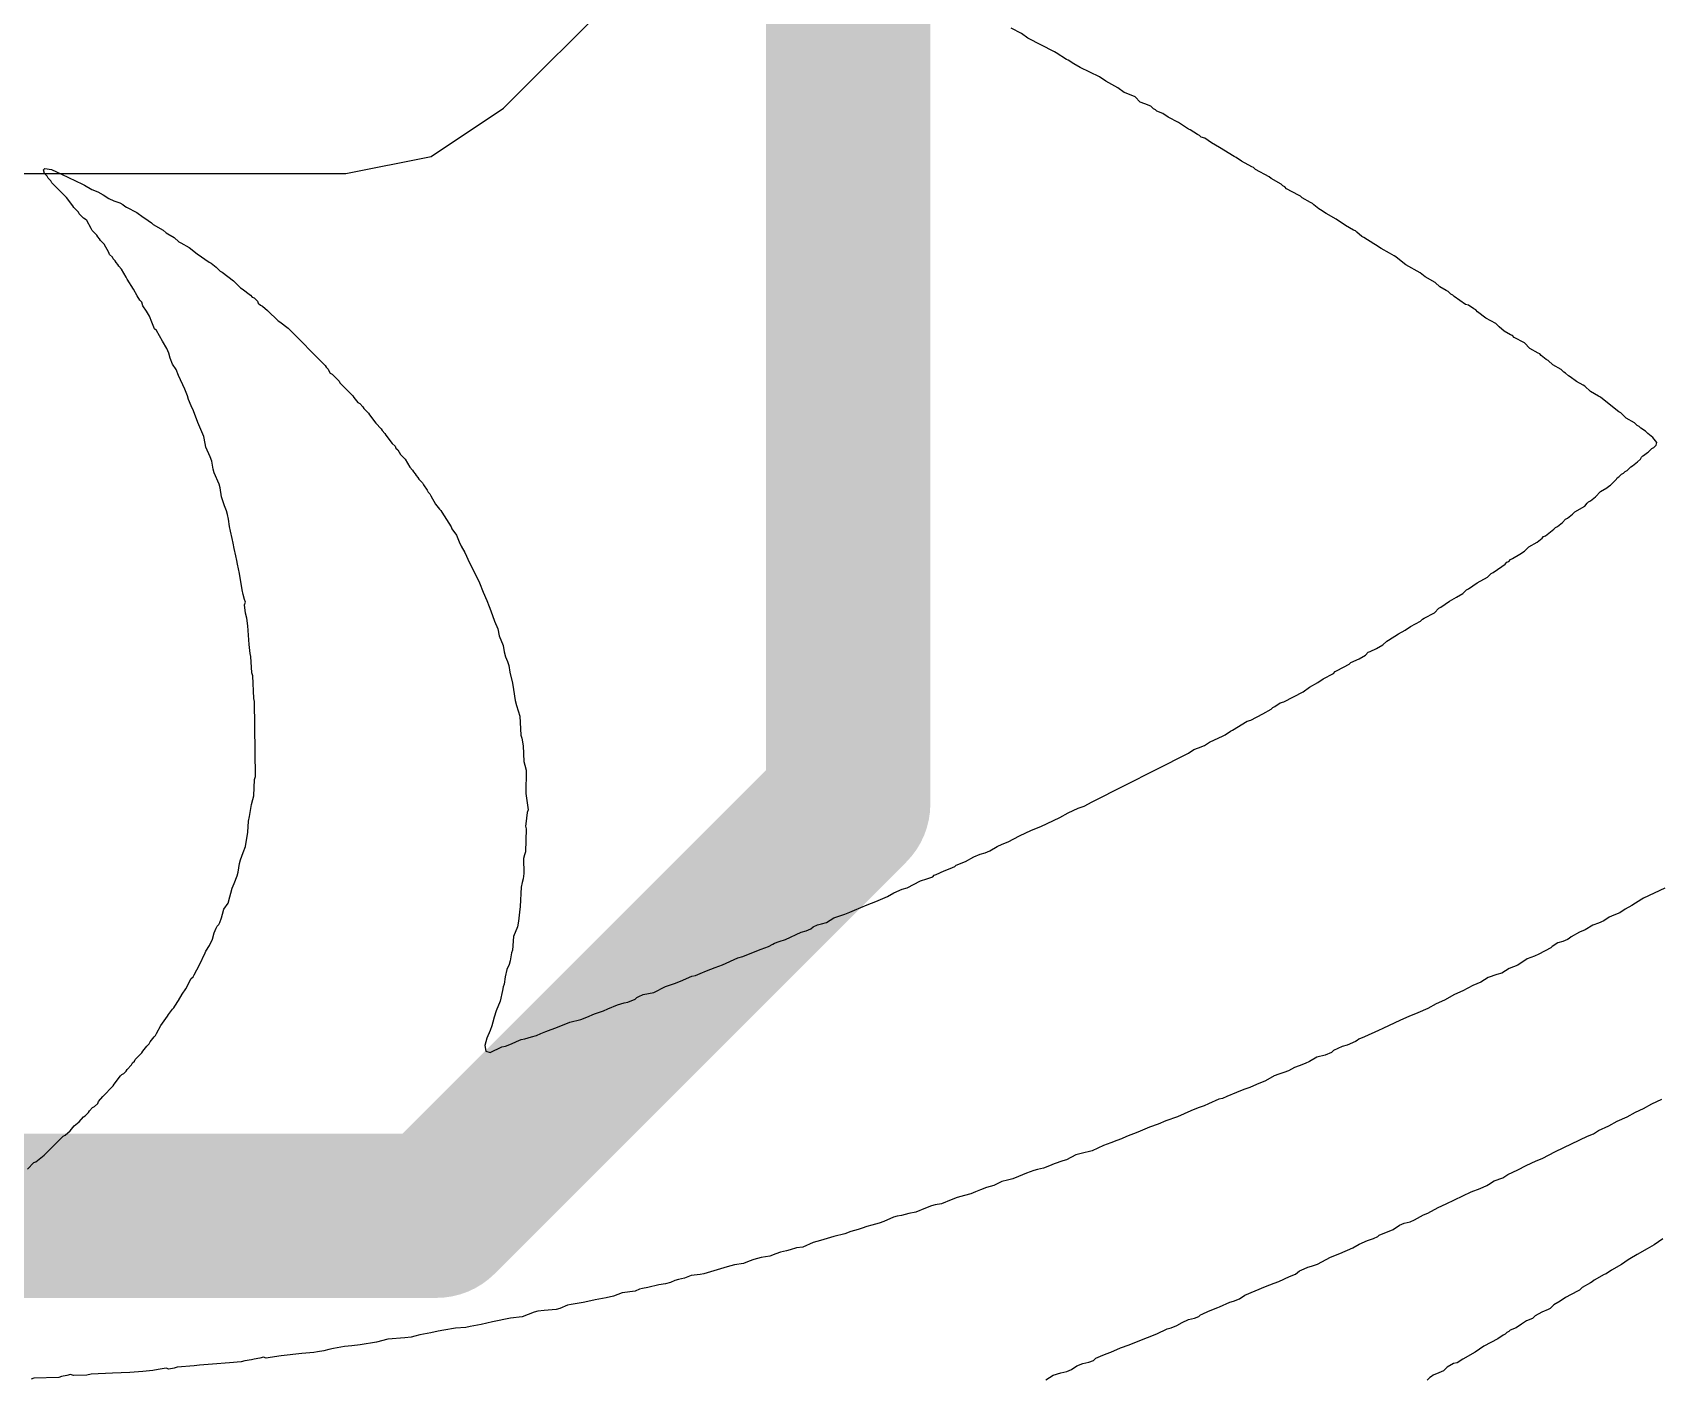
# Model space of a CAD drawing. Header units: inches. Extents: x 29 to 267, y 155 to 337.
# Drawn here: x 92.466 to 95.486, y 260.072 to 262.571 of the extents above; entities that cross this region are included whole.
import ezdxf

# ---------------------------------------------------------------- set-up
doc = ezdxf.new("R2010")
doc.units = ezdxf.units.IN
for name, color, linetype in [('Board Outline', 216, 'Continuous'), ('Bottom Layer', 5, 'Continuous'), ('Top Layer', 1, 'Continuous'), ('Top Overlay', 2, 'Continuous')]:
    doc.layers.add(name, color=color, linetype=linetype)

msp = doc.modelspace()

# ---------------------------------------------------------------- linework, layer by layer
at = {"layer": 'Board Outline'}
msp.add_lwpolyline([(55.1445, 191.4906, 0.254, 0.254, -2.452185), (125.1447, 191.4906, 0.254, 0.254, 0)], format="xyseb", dxfattribs=at)
at = {"layer": 'Bottom Layer'}
for p, q in [((93.3402, 262.4309), (98.5942, 267.6849)), ((93.2058, 262.3411), (93.3402, 262.4309)), ((93.0472, 262.3096), (93.2058, 262.3411)), ((76.1257, 262.3096), (93.0472, 262.3096))]:
    msp.add_line(p, q, dxfattribs=at)
at = {"layer": 'Top Layer'}
for points in [[(93.98, 261.1396, 0.3048, 0.3048, 0), (93.98, 266.5613, 0.3048, 0.3048, 0)], [(93.2158, 260.3754, 0.3048, 0.3048, 0), (93.98, 261.1396, 0.3048, 0.3048, 0)], [(70.2945, 260.3754, 0.3048, 0.3048, 0), (93.2158, 260.3754, 0.3048, 0.3048, 0)]]:
    msp.add_lwpolyline(points, format="xyseb", dxfattribs=at)
for points in [[(93.9038, 261.1396, 0.1524, 0.1524, 1), (94.0562, 261.1396, 0.1524, 0.1524, 1)], [(93.9038, 261.1396, 0.1524, 0.1524, 1), (94.0562, 261.1396, 0.1524, 0.1524, 1)], [(93.1396, 260.3754, 0.1524, 0.1524, 1), (93.292, 260.3754, 0.1524, 0.1524, 1)], [(93.1396, 260.3754, 0.1524, 0.1524, 1), (93.292, 260.3754, 0.1524, 0.1524, 1)]]:
    msp.add_lwpolyline(points, format="xyseb", close=True, dxfattribs=at)
at = {"layer": 'Top Overlay'}
for p, q in [((94.3014, 262.5692), (94.2827, 262.5795)), ((94.3133, 262.5607), (94.3014, 262.5692)), ((94.3627, 262.5352), (94.3133, 262.5607)), ((94.3661, 262.5335), (94.3627, 262.5352)), ((94.3849, 262.5215), (94.3661, 262.5335)), ((94.3883, 262.5198), (94.3849, 262.5215)), ((94.3985, 262.513), (94.3883, 262.5198)), ((94.4104, 262.5062), (94.3985, 262.513)), ((94.4462, 262.4892), (94.4104, 262.5062)), ((94.4581, 262.4807), (94.4462, 262.4892)), ((94.4803, 262.4687), (94.4581, 262.4807)), ((94.4922, 262.4602), (94.4803, 262.4687)), ((94.4956, 262.4585), (94.4922, 262.4602)), ((94.5126, 262.4517), (94.4956, 262.4585)), ((94.522, 262.4423), (94.5126, 262.4517)), ((94.5305, 262.4389), (94.522, 262.4423)), ((94.5416, 262.4347), (94.5305, 262.4389)), ((94.5467, 262.4296), (94.5416, 262.4347)), ((94.5501, 262.4279), (94.5467, 262.4296)), ((94.5526, 262.4253), (94.5501, 262.4279)), ((94.5637, 262.421), (94.5526, 262.4253)), ((94.5739, 262.4142), (94.5637, 262.421)), ((94.5927, 262.404), (94.5739, 262.4142)), ((94.6114, 262.3921), (94.5927, 262.404)), ((94.6148, 262.3904), (94.6114, 262.3921)), ((94.6285, 262.3819), (94.6148, 262.3904)), ((94.6319, 262.3802), (94.6285, 262.3819)), ((94.6353, 262.3768), (94.6319, 262.3802)), ((94.6421, 262.3751), (94.6353, 262.3768)), ((94.654, 262.3665), (94.6421, 262.3751)), ((94.6693, 262.358), (94.654, 262.3665)), ((94.6966, 262.341), (94.6693, 262.358)), ((94.7, 262.3393), (94.6966, 262.341)), ((94.7102, 262.3325), (94.7, 262.3393)), ((94.729, 262.3222), (94.7102, 262.3325)), ((92.4864, 262.3163), (92.489, 262.3188)), ((92.4881, 262.3095), (92.4864, 262.3163)), ((92.4932, 262.3044), (92.4881, 262.3095)), ((92.489, 262.3188), (92.5009, 262.3171)), ((92.4949, 262.301), (92.4932, 262.3044)), ((92.5, 262.2958), (92.4949, 262.301)), ((92.5017, 262.2924), (92.5, 262.2958)), ((92.5009, 262.3171), (92.5196, 262.3086)), ((92.5196, 262.3086), (92.5588, 262.2899)), ((94.7324, 262.3205), (94.729, 262.3222)), ((94.7358, 262.3171), (94.7324, 262.3205)), ((94.7613, 262.3035), (94.7358, 262.3171)), ((94.7647, 262.3001), (94.7613, 262.3035)), ((94.7835, 262.2899), (94.7647, 262.3001)), ((92.529, 262.2652), (92.5017, 262.2924)), ((92.5409, 262.2499), (92.529, 262.2652)), ((92.5588, 262.2899), (92.5622, 262.2882)), ((92.5622, 262.2882), (92.5758, 262.2797)), ((92.5758, 262.2797), (92.5869, 262.2754)), ((92.5869, 262.2754), (92.5971, 262.2703)), ((92.5971, 262.2703), (92.6073, 262.2635)), ((92.6073, 262.2635), (92.6167, 262.2592)), ((94.7869, 262.2865), (94.7835, 262.2899)), ((94.7903, 262.2848), (94.7869, 262.2865)), ((94.7937, 262.2814), (94.7903, 262.2848)), ((94.8158, 262.2694), (94.7937, 262.2814)), ((94.8192, 262.2677), (94.8158, 262.2694)), ((94.8226, 262.2643), (94.8192, 262.2677)), ((94.838, 262.2558), (94.8226, 262.2643)), ((92.5426, 262.2464), (92.5409, 262.2499)), ((92.5511, 262.2379), (92.5426, 262.2464)), ((92.5528, 262.2345), (92.5511, 262.2379)), ((92.5605, 262.2269), (92.5528, 262.2345)), ((92.6167, 262.2592), (92.6278, 262.255)), ((92.6278, 262.255), (92.6338, 262.2524)), ((92.6338, 262.2524), (92.6372, 262.249)), ((92.6372, 262.249), (92.6406, 262.2473)), ((92.6406, 262.2473), (92.6593, 262.2371)), ((92.6593, 262.2371), (92.6712, 262.2286)), ((94.8414, 262.2541), (94.838, 262.2558)), ((94.8439, 262.2516), (94.8414, 262.2541)), ((94.8533, 262.2439), (94.8439, 262.2516)), ((94.8567, 262.2422), (94.8533, 262.2439)), ((94.8669, 262.2354), (94.8567, 262.2422)), ((94.8857, 262.2252), (94.8669, 262.2354)), ((92.5639, 262.2252), (92.5605, 262.2269)), ((92.5665, 262.2226), (92.5639, 262.2252)), ((92.575, 262.2073), (92.5665, 262.2226)), ((92.5767, 262.2039), (92.575, 262.2073)), ((92.5852, 262.1953), (92.5767, 262.2039)), ((92.6712, 262.2286), (92.6746, 262.2269)), ((92.6746, 262.2269), (92.6866, 262.2183)), ((92.6866, 262.2183), (92.69, 262.2149)), ((92.69, 262.2149), (92.7087, 262.2047)), ((92.7087, 262.2047), (92.7138, 262.1996)), ((94.9027, 262.2132), (94.8857, 262.2252)), ((94.918, 262.2047), (94.9027, 262.2132)), ((94.9214, 262.203), (94.918, 262.2047)), ((94.924, 262.2005), (94.9214, 262.203)), ((92.5869, 262.1919), (92.5852, 262.1953)), ((92.5903, 262.1885), (92.5869, 262.1919)), ((92.592, 262.1851), (92.5903, 262.1885)), ((92.5988, 262.1783), (92.592, 262.1851)), ((92.6073, 262.163), (92.5988, 262.1783)), ((92.7138, 262.1996), (92.7172, 262.1979)), ((92.7172, 262.1979), (92.7291, 262.1911)), ((92.7291, 262.1911), (92.7377, 262.1826)), ((92.7377, 262.1826), (92.7411, 262.1809)), ((92.7411, 262.1809), (92.7564, 262.1723)), ((94.9334, 262.1928), (94.924, 262.2005)), ((94.9368, 262.1911), (94.9334, 262.1928)), ((94.9555, 262.1792), (94.9368, 262.1911)), ((94.9589, 262.1775), (94.9555, 262.1792)), ((94.9691, 262.1706), (94.9589, 262.1775)), ((92.6091, 262.1596), (92.6073, 262.163)), ((92.6142, 262.1545), (92.6091, 262.1596)), ((92.6159, 262.1511), (92.6142, 262.1545)), ((92.6193, 262.1476), (92.6159, 262.1511)), ((92.621, 262.1442), (92.6193, 262.1476)), ((92.6244, 262.1408), (92.621, 262.1442)), ((92.7564, 262.1723), (92.7717, 262.1604)), ((92.7717, 262.1604), (92.7939, 262.1451)), ((92.7939, 262.1451), (92.7973, 262.1434)), ((92.7973, 262.1434), (92.8066, 262.1357)), ((94.9845, 262.1621), (94.9691, 262.1706)), ((94.993, 262.157), (94.9845, 262.1621)), ((94.9964, 262.1553), (94.993, 262.157)), ((94.9998, 262.1519), (94.9964, 262.1553)), ((95.0151, 262.14), (94.9998, 262.1519)), ((92.6261, 262.1374), (92.6244, 262.1408)), ((92.6312, 262.1323), (92.6261, 262.1374)), ((92.6397, 262.117), (92.6312, 262.1323)), ((92.6414, 262.1136), (92.6397, 262.117)), ((92.6533, 262.0948), (92.6414, 262.1136)), ((92.8066, 262.1357), (92.8143, 262.1281)), ((92.8143, 262.1281), (92.8177, 262.1264)), ((92.8177, 262.1264), (92.839, 262.1102)), ((95.0415, 262.1255), (95.0151, 262.14)), ((95.0509, 262.1178), (95.0415, 262.1255)), ((95.0696, 262.1076), (95.0509, 262.1178)), ((92.6602, 262.0829), (92.6533, 262.0948)), ((92.6653, 262.0744), (92.6602, 262.0829)), ((92.839, 262.1102), (92.8518, 262.0974)), ((92.8518, 262.0974), (92.8552, 262.0957)), ((92.8552, 262.0957), (92.8705, 262.0838)), ((92.8705, 262.0838), (92.8739, 262.0804)), ((95.0782, 262.0991), (95.0696, 262.1076)), ((95.0901, 262.0923), (95.0782, 262.0991)), ((95.0935, 262.0906), (95.0901, 262.0923)), ((95.0986, 262.0855), (95.0935, 262.0906)), ((95.102, 262.0838), (95.0986, 262.0855)), ((95.1046, 262.0812), (95.102, 262.0838)), ((92.6687, 262.071), (92.6653, 262.0744)), ((92.6704, 262.0642), (92.6687, 262.071)), ((92.6772, 262.054), (92.6704, 262.0642)), ((92.6832, 262.0446), (92.6772, 262.054)), ((92.8739, 262.0804), (92.8773, 262.0787)), ((92.8773, 262.0787), (92.8833, 262.0727)), ((92.8833, 262.0727), (92.885, 262.0693)), ((92.885, 262.0693), (92.8893, 262.065)), ((92.8893, 262.065), (92.8927, 262.0633)), ((92.8927, 262.0633), (92.902, 262.0557)), ((92.902, 262.0557), (92.9216, 262.0361)), ((95.1258, 262.0667), (95.1046, 262.0812)), ((95.131, 262.065), (95.1258, 262.0667)), ((95.1412, 262.0582), (95.131, 262.065)), ((95.1446, 262.0565), (95.1412, 262.0582)), ((95.148, 262.0531), (95.1446, 262.0565)), ((95.1633, 262.0412), (95.148, 262.0531)), ((92.6874, 262.0335), (92.6832, 262.0446)), ((92.6925, 262.0216), (92.6874, 262.0335)), ((92.9216, 262.0361), (92.925, 262.0344)), ((92.925, 262.0344), (92.9404, 262.0224)), ((92.9404, 262.0224), (93.0094, 261.9535)), ((95.1821, 262.031), (95.1633, 262.0412)), ((95.188, 262.025), (95.1821, 262.031)), ((95.1974, 262.0173), (95.188, 262.025)), ((92.6959, 262.0182), (92.6925, 262.0216)), ((92.707, 261.9986), (92.6959, 262.0182)), ((92.7155, 261.985), (92.707, 261.9986)), ((95.2093, 262.0105), (95.1974, 262.0173)), ((95.2127, 262.0088), (95.2093, 262.0105)), ((95.2161, 262.0054), (95.2127, 262.0088)), ((95.2349, 261.9952), (95.2161, 262.0054)), ((95.2451, 261.985), (95.2349, 261.9952)), ((92.7189, 261.9765), (92.7155, 261.985)), ((92.7215, 261.9671), (92.7189, 261.9765)), ((92.7257, 261.956), (92.7215, 261.9671)), ((95.2604, 261.9765), (95.2451, 261.985)), ((95.2638, 261.9747), (95.2604, 261.9765)), ((95.2664, 261.9722), (95.2638, 261.9747)), ((95.2757, 261.9645), (95.2664, 261.9722)), ((95.2792, 261.9628), (95.2757, 261.9645)), ((95.2877, 261.9543), (95.2792, 261.9628)), ((92.7326, 261.9458), (92.7257, 261.956)), ((92.7368, 261.9347), (92.7326, 261.9458)), ((92.7487, 261.9092), (92.7368, 261.9347)), ((93.0094, 261.9535), (93.0111, 261.9501)), ((93.0111, 261.9501), (93.0145, 261.9466)), ((93.0145, 261.9466), (93.0162, 261.9432)), ((93.0162, 261.9432), (93.0187, 261.939)), ((93.0187, 261.939), (93.0221, 261.9373)), ((93.0221, 261.9373), (93.0349, 261.9245)), ((95.303, 261.9458), (95.2877, 261.9543)), ((95.3081, 261.9407), (95.303, 261.9458)), ((95.3115, 261.939), (95.3081, 261.9407)), ((95.3166, 261.9339), (95.3115, 261.939)), ((95.32, 261.9322), (95.3166, 261.9339)), ((95.332, 261.9236), (95.32, 261.9322)), ((92.7538, 261.8972), (92.7487, 261.9092)), ((93.0349, 261.9245), (93.0366, 261.9211)), ((93.0366, 261.9211), (93.0605, 261.8972)), ((95.3439, 261.9168), (95.332, 261.9236)), ((95.3473, 261.9151), (95.3439, 261.9168)), ((95.3575, 261.9049), (95.3473, 261.9151)), ((95.3728, 261.8964), (95.3575, 261.9049)), ((92.7555, 261.8904), (92.7538, 261.8972)), ((92.7607, 261.8785), (92.7555, 261.8904)), ((92.7649, 261.8691), (92.7607, 261.8785)), ((93.0605, 261.8972), (93.0622, 261.8938)), ((93.0622, 261.8938), (93.0698, 261.8845)), ((93.0698, 261.8845), (93.0732, 261.8828)), ((93.0732, 261.8828), (93.0792, 261.8768)), ((93.0792, 261.8768), (93.0809, 261.8734)), ((93.0809, 261.8734), (93.0894, 261.8649)), ((95.3763, 261.8947), (95.3728, 261.8964)), ((95.3797, 261.8913), (95.3763, 261.8947)), ((95.4103, 261.8674), (95.3797, 261.8913)), ((92.7726, 261.8478), (92.7649, 261.8691)), ((92.7802, 261.83), (92.7726, 261.8478)), ((93.0894, 261.8649), (93.0911, 261.8615)), ((93.0911, 261.8615), (93.103, 261.8461)), ((93.103, 261.8461), (93.1133, 261.8359)), ((95.4137, 261.8657), (95.4103, 261.8674)), ((95.4239, 261.8555), (95.4137, 261.8657)), ((95.4393, 261.847), (95.4239, 261.8555)), ((95.4444, 261.8419), (95.4393, 261.847)), ((95.4478, 261.8402), (95.4444, 261.8419)), ((92.7837, 261.8214), (92.7802, 261.83)), ((92.7862, 261.8087), (92.7837, 261.8214)), ((93.1133, 261.8359), (93.115, 261.8325)), ((93.115, 261.8325), (93.1201, 261.8274)), ((93.1201, 261.8274), (93.1218, 261.824)), ((93.1218, 261.824), (93.1337, 261.8087)), ((95.4512, 261.8368), (95.4478, 261.8402)), ((95.4597, 261.8317), (95.4512, 261.8368)), ((95.464, 261.8274), (95.4597, 261.8317)), ((95.4733, 261.8197), (95.464, 261.8274)), ((95.481, 261.8104), (95.4733, 261.8197)), ((95.4793, 261.8053), (95.481, 261.8104)), ((92.7879, 261.8019), (92.7862, 261.8087)), ((92.7956, 261.784), (92.7879, 261.8019)), ((92.799, 261.7755), (92.7956, 261.784)), ((93.1337, 261.8087), (93.1388, 261.8036)), ((93.1388, 261.8036), (93.1405, 261.8001)), ((93.1405, 261.8001), (93.1439, 261.7967)), ((93.1439, 261.7967), (93.149, 261.7882)), ((93.149, 261.7882), (93.1576, 261.7797)), ((95.4503, 261.7797), (95.4521, 261.7831)), ((95.4521, 261.7831), (95.4546, 261.7857)), ((95.4546, 261.7857), (95.458, 261.7874)), ((95.458, 261.7874), (95.4614, 261.7908)), ((95.4614, 261.7908), (95.4648, 261.7925)), ((95.4648, 261.7925), (95.4716, 261.7993)), ((95.4716, 261.7993), (95.475, 261.801)), ((95.475, 261.801), (95.4793, 261.8053)), ((92.8015, 261.761), (92.799, 261.7755)), ((92.8032, 261.7542), (92.8015, 261.761)), ((92.8126, 261.7329), (92.8032, 261.7542)), ((93.1576, 261.7797), (93.1661, 261.7644)), ((93.1661, 261.7644), (93.1712, 261.7593)), ((93.1712, 261.7593), (93.1729, 261.7559)), ((93.1729, 261.7559), (93.1763, 261.7525)), ((93.1763, 261.7525), (93.178, 261.749)), ((95.4103, 261.7465), (95.4154, 261.7516)), ((95.4154, 261.7516), (95.4188, 261.7533)), ((95.4188, 261.7533), (95.4222, 261.7567)), ((95.4222, 261.7567), (95.4256, 261.7584)), ((95.4256, 261.7584), (95.4325, 261.7652)), ((95.4325, 261.7652), (95.4359, 261.7669)), ((95.4359, 261.7669), (95.4452, 261.7746)), ((95.4452, 261.7746), (95.4503, 261.7797)), ((92.8143, 261.7261), (92.8126, 261.7329)), ((92.8169, 261.7099), (92.8143, 261.7261)), ((93.178, 261.749), (93.1814, 261.7456)), ((93.1814, 261.7456), (93.1831, 261.7422)), ((93.1831, 261.7422), (93.1899, 261.7354)), ((93.1899, 261.7354), (93.1916, 261.732)), ((93.1916, 261.732), (93.1984, 261.7218)), ((93.1984, 261.7218), (93.2001, 261.7184)), ((95.3763, 261.7192), (95.3882, 261.7261)), ((95.3882, 261.7261), (95.3916, 261.7295)), ((95.3916, 261.7295), (95.395, 261.7312)), ((95.395, 261.7312), (95.4061, 261.7422)), ((95.4061, 261.7422), (95.4069, 261.7448)), ((95.4069, 261.7448), (95.4103, 261.7465)), ((92.822, 261.6928), (92.8169, 261.7099)), ((92.8262, 261.6835), (92.822, 261.6928)), ((93.2001, 261.7184), (93.2035, 261.715)), ((93.2035, 261.715), (93.2052, 261.7116)), ((93.2052, 261.7116), (93.2138, 261.6962)), ((93.2138, 261.6962), (93.2214, 261.6869)), ((95.3286, 261.6818), (95.3473, 261.692)), ((95.3473, 261.692), (95.3516, 261.6979)), ((95.3516, 261.6979), (95.3541, 261.7005)), ((95.3541, 261.7005), (95.3575, 261.7022)), ((95.3575, 261.7022), (95.3669, 261.7099)), ((95.3669, 261.7099), (95.3763, 261.7192)), ((92.8279, 261.6767), (92.8262, 261.6835)), ((92.8296, 261.6681), (92.8279, 261.6767)), ((92.8313, 261.6545), (92.8296, 261.6681)), ((93.2214, 261.6869), (93.224, 261.6843)), ((93.224, 261.6843), (93.2257, 261.6809)), ((93.2257, 261.6809), (93.2427, 261.6537)), ((95.2962, 261.6545), (95.3056, 261.6622)), ((95.3056, 261.6622), (95.3115, 261.6681)), ((95.3115, 261.6681), (95.3149, 261.6698)), ((95.3149, 261.6698), (95.3243, 261.6775)), ((95.3243, 261.6775), (95.3286, 261.6818)), ((92.8331, 261.646), (92.8313, 261.6545)), ((92.8365, 261.6324), (92.8331, 261.646)), ((92.8382, 261.6238), (92.8365, 261.6324)), ((93.2427, 261.6537), (93.2444, 261.6503)), ((93.2444, 261.6503), (93.2529, 261.6383)), ((93.2529, 261.6383), (93.2581, 261.6264)), ((95.2587, 261.6255), (95.2681, 261.6332)), ((95.2681, 261.6332), (95.2706, 261.6358)), ((95.2706, 261.6358), (95.274, 261.6375)), ((95.274, 261.6375), (95.2894, 261.6494)), ((95.2894, 261.6494), (95.2928, 261.6528)), ((95.2928, 261.6528), (95.2962, 261.6545)), ((92.8399, 261.6136), (92.8382, 261.6238)), ((92.8433, 261.6), (92.8399, 261.6136)), ((92.845, 261.5915), (92.8433, 261.6)), ((93.2581, 261.6264), (93.2615, 261.6179)), ((93.2615, 261.6179), (93.2683, 261.606)), ((93.2683, 261.606), (93.2768, 261.5872)), ((95.2127, 261.5949), (95.2264, 261.6034)), ((95.2264, 261.6034), (95.2349, 261.6085)), ((95.2349, 261.6085), (95.2434, 261.617)), ((95.2434, 261.617), (95.2587, 261.6255)), ((92.8467, 261.5847), (92.845, 261.5915)), ((92.8501, 261.5676), (92.8467, 261.5847)), ((93.2768, 261.5872), (93.2853, 261.5719)), ((93.2853, 261.5719), (93.2955, 261.5497)), ((95.1735, 261.5676), (95.1769, 261.5693)), ((95.1769, 261.5693), (95.1931, 261.5804)), ((95.1931, 261.5804), (95.1991, 261.5847)), ((95.1991, 261.5847), (95.2025, 261.5881)), ((95.2025, 261.5881), (95.2059, 261.5898)), ((95.2059, 261.5898), (95.2093, 261.5932)), ((95.2093, 261.5932), (95.2127, 261.5949)), ((92.8552, 261.537), (92.8501, 261.5676)), ((93.2955, 261.5497), (93.3023, 261.5327)), ((95.1276, 261.537), (95.131, 261.5387)), ((95.131, 261.5387), (95.1471, 261.5497)), ((95.1471, 261.5497), (95.1667, 261.5608)), ((95.1667, 261.5608), (95.1735, 261.5676)), ((92.8569, 261.5285), (92.8552, 261.537)), ((92.8595, 261.5191), (92.8569, 261.5285)), ((92.8612, 261.514), (92.8595, 261.5191)), ((92.8595, 261.5089), (92.8612, 261.514)), ((92.8612, 261.4935), (92.8595, 261.5089)), ((93.3023, 261.5327), (93.3092, 261.5174)), ((93.3092, 261.5174), (93.3134, 261.5063)), ((95.0799, 261.5046), (95.096, 261.5157)), ((95.096, 261.5157), (95.1088, 261.5233)), ((95.1088, 261.5233), (95.1207, 261.5302)), ((95.1207, 261.5302), (95.1276, 261.537)), ((92.8637, 261.4842), (92.8612, 261.4935)), ((92.8654, 261.4705), (92.8637, 261.4842)), ((93.3134, 261.5063), (93.3168, 261.4978)), ((93.3168, 261.4978), (93.3236, 261.4791)), ((93.3236, 261.4791), (93.3296, 261.4646)), ((95.0236, 261.4688), (95.0424, 261.4791)), ((95.0424, 261.4791), (95.0458, 261.4825)), ((95.0458, 261.4825), (95.0492, 261.4842)), ((95.0492, 261.4842), (95.0679, 261.4944)), ((95.0679, 261.4944), (95.0764, 261.5029)), ((95.0764, 261.5029), (95.0799, 261.5046)), ((92.868, 261.4356), (92.8654, 261.4705)), ((93.3296, 261.4646), (93.3322, 261.4518)), ((93.3322, 261.4518), (93.3398, 261.4339)), ((94.9828, 261.4433), (95.0015, 261.4552)), ((95.0015, 261.4552), (95.0134, 261.462)), ((95.0134, 261.462), (95.0236, 261.4688)), ((92.8697, 261.4186), (92.868, 261.4356)), ((92.8714, 261.4135), (92.8697, 261.4186)), ((93.3398, 261.4339), (93.3415, 261.422)), ((93.3415, 261.422), (93.3441, 261.4126)), ((94.9402, 261.416), (94.9453, 261.4211)), ((94.9453, 261.4211), (94.9487, 261.4228)), ((94.9487, 261.4228), (94.9606, 261.428)), ((94.9606, 261.428), (94.9725, 261.4348)), ((94.9725, 261.4348), (94.9794, 261.4416)), ((94.9794, 261.4416), (94.9828, 261.4433)), ((92.8731, 261.3828), (92.8714, 261.4135)), ((93.3441, 261.4126), (93.3475, 261.4041)), ((93.3475, 261.4041), (93.35, 261.3964)), ((93.35, 261.3964), (93.3517, 261.3845)), ((94.8874, 261.3871), (94.9095, 261.399)), ((94.9095, 261.399), (94.9129, 261.4024)), ((94.9129, 261.4024), (94.9283, 261.4092)), ((94.9283, 261.4092), (94.9402, 261.416)), ((92.8748, 261.3777), (92.8731, 261.3828)), ((92.8765, 261.3351), (92.8748, 261.3777)), ((93.3517, 261.3845), (93.3569, 261.3641)), ((93.3569, 261.3641), (93.3586, 261.3522)), ((94.8363, 261.3564), (94.8516, 261.3649)), ((94.8516, 261.3649), (94.8618, 261.3717)), ((94.8618, 261.3717), (94.8806, 261.382)), ((94.8806, 261.382), (94.884, 261.3854)), ((94.884, 261.3854), (94.8874, 261.3871)), ((92.8782, 261.33), (92.8765, 261.3351)), ((92.8799, 261.1903), (92.8782, 261.33)), ((93.3586, 261.3522), (93.362, 261.3317)), ((93.362, 261.3317), (93.3645, 261.3223)), ((94.7715, 261.3206), (94.7818, 261.3275)), ((94.7818, 261.3275), (94.7886, 261.3292)), ((94.7886, 261.3292), (94.8243, 261.3479)), ((94.8243, 261.3479), (94.8363, 261.3564)), ((93.3645, 261.3223), (93.3705, 261.3028)), ((93.3705, 261.3028), (93.3722, 261.267)), ((94.7273, 261.2951), (94.7494, 261.307)), ((94.7494, 261.307), (94.7647, 261.3155)), ((94.7647, 261.3155), (94.7681, 261.3189)), ((94.7681, 261.3189), (94.7715, 261.3206)), ((93.3722, 261.267), (93.3739, 261.2619)), ((94.6761, 261.2661), (94.6796, 261.2678)), ((94.6796, 261.2678), (94.6898, 261.2746)), ((94.6898, 261.2746), (94.6932, 261.2764)), ((94.6932, 261.2764), (94.7204, 261.2934)), ((94.7204, 261.2934), (94.7273, 261.2951)), ((93.3739, 261.2619), (93.3764, 261.2474)), ((93.3764, 261.2474), (93.3781, 261.2184)), ((94.6114, 261.2338), (94.6216, 261.2406)), ((94.6216, 261.2406), (94.6302, 261.244)), ((94.6302, 261.244), (94.6412, 261.2482)), ((94.6412, 261.2482), (94.6506, 261.2542)), ((94.6506, 261.2542), (94.6761, 261.2661)), ((93.3781, 261.2184), (93.3798, 261.2116)), ((93.3798, 261.2116), (93.3824, 261.2023)), ((94.4326, 261.1435), (94.6114, 261.2338)), ((92.8765, 261.1546), (92.8782, 261.1852)), ((92.8782, 261.1852), (92.8799, 261.1903)), ((93.3824, 261.2023), (93.3816, 261.1588)), ((92.8722, 261.1384), (92.8748, 261.1477)), ((92.8748, 261.1477), (92.8765, 261.1546)), ((93.3816, 261.1588), (93.3858, 261.129)), ((92.8671, 261.1077), (92.8688, 261.1162)), ((92.8688, 261.1162), (92.8722, 261.1384)), ((93.3841, 261.1239), (93.3816, 261.1026)), ((93.3858, 261.129), (93.3841, 261.1239)), ((94.3729, 261.1145), (94.3883, 261.123)), ((94.3883, 261.123), (94.407, 261.1316)), ((94.407, 261.1316), (94.4181, 261.1358)), ((94.4181, 261.1358), (94.4326, 261.1435)), ((92.8612, 261.0609), (92.8654, 261.0873)), ((92.8654, 261.0873), (92.8671, 261.1077)), ((93.3816, 261.1026), (93.3807, 261.0983)), ((93.3807, 261.0983), (93.3824, 261.0932)), ((93.3824, 261.0932), (93.3807, 261.0506)), ((94.298, 261.0805), (94.3201, 261.0907)), ((94.3201, 261.0907), (94.3372, 261.0975)), ((94.3372, 261.0975), (94.3729, 261.1145)), ((92.8569, 261.0498), (92.8612, 261.0609)), ((94.2426, 261.0524), (94.2563, 261.0609)), ((94.2563, 261.0609), (94.2656, 261.0651)), ((94.2656, 261.0651), (94.2767, 261.0694)), ((94.2767, 261.0694), (94.298, 261.0805)), ((92.8475, 261.0132), (92.8501, 261.0294)), ((92.8501, 261.0294), (92.8518, 261.0362)), ((92.8518, 261.0362), (92.8569, 261.0498)), ((93.379, 261.0455), (93.3773, 261.0387)), ((93.3773, 261.0387), (93.3781, 261.0106)), ((93.3807, 261.0506), (93.379, 261.0455)), ((94.1779, 261.0234), (94.1805, 261.0259)), ((94.1805, 261.0259), (94.1975, 261.0328)), ((94.1975, 261.0328), (94.2128, 261.0413)), ((94.2128, 261.0413), (94.2247, 261.0464)), ((94.2247, 261.0464), (94.2341, 261.0489)), ((94.2341, 261.0489), (94.2426, 261.0524)), ((92.8399, 260.9919), (92.8458, 261.0064)), ((92.8458, 261.0064), (92.8475, 261.0132)), ((93.3764, 261.0004), (93.3747, 260.9936)), ((93.3781, 261.0106), (93.3764, 261.0004)), ((94.0893, 260.9842), (94.114, 260.997)), ((94.114, 260.997), (94.1259, 261.0004)), ((94.1259, 261.0004), (94.137, 261.0047)), ((94.137, 261.0047), (94.1396, 261.0072)), ((94.1396, 261.0072), (94.143, 261.0089)), ((94.143, 261.0089), (94.1583, 261.0157)), ((94.1583, 261.0157), (94.1694, 261.02)), ((94.1694, 261.02), (94.1779, 261.0234)), ((92.8288, 260.9553), (92.8322, 260.9672)), ((92.8322, 260.9672), (92.8339, 260.974)), ((92.8339, 260.974), (92.8365, 260.9834)), ((92.8365, 260.9834), (92.8399, 260.9919)), ((93.373, 260.9851), (93.3713, 260.9493)), ((93.3747, 260.9936), (93.373, 260.9851)), ((94.0314, 260.9587), (94.0527, 260.968)), ((94.0527, 260.968), (94.0646, 260.9748)), ((94.0646, 260.9748), (94.08, 260.9817)), ((94.08, 260.9817), (94.0893, 260.9842)), ((95.4955, 260.9834), (95.4563, 260.9646)), ((92.8169, 260.928), (92.8186, 260.9348)), ((92.8186, 260.9348), (92.8211, 260.9442)), ((92.8211, 260.9442), (92.8288, 260.9553)), ((93.3696, 260.9391), (93.3679, 260.922)), ((93.3713, 260.9493), (93.3696, 260.9391)), ((93.9641, 260.9323), (93.9735, 260.9348)), ((93.9735, 260.9348), (93.9829, 260.9391)), ((93.9829, 260.9391), (93.9914, 260.9425)), ((93.9914, 260.9425), (94.0152, 260.9527)), ((94.0152, 260.9527), (94.0314, 260.9587)), ((95.412, 260.9374), (95.4009, 260.9331)), ((95.4222, 260.9442), (95.412, 260.9374)), ((95.4342, 260.951), (95.4222, 260.9442)), ((95.4529, 260.9629), (95.4342, 260.951)), ((95.4563, 260.9646), (95.4529, 260.9629)), ((92.8032, 260.9007), (92.8066, 260.9093)), ((92.8066, 260.9093), (92.8084, 260.9127)), ((92.8084, 260.9127), (92.8118, 260.9161)), ((92.8118, 260.9161), (92.8135, 260.9195)), ((92.8135, 260.9195), (92.8169, 260.928)), ((93.3662, 260.9118), (93.3586, 260.8939)), ((93.3679, 260.922), (93.3662, 260.9118)), ((93.9019, 260.9042), (93.9105, 260.9076)), ((93.9105, 260.9076), (93.9147, 260.9118)), ((93.9147, 260.9118), (93.9232, 260.9152)), ((93.9232, 260.9152), (93.9301, 260.9169)), ((93.9301, 260.9169), (93.9394, 260.9195)), ((93.9394, 260.9195), (93.953, 260.928)), ((93.953, 260.928), (93.9641, 260.9323)), ((95.3481, 260.9059), (95.3371, 260.9016)), ((95.3618, 260.9144), (95.3481, 260.9059)), ((95.3728, 260.9186), (95.3618, 260.9144)), ((95.3822, 260.9229), (95.3728, 260.9186)), ((95.3924, 260.9297), (95.3822, 260.9229)), ((95.4009, 260.9331), (95.3924, 260.9297)), ((92.7879, 260.8667), (92.7947, 260.8769)), ((92.7947, 260.8769), (92.7998, 260.8888)), ((92.7998, 260.8888), (92.8032, 260.9007)), ((93.3586, 260.8939), (93.3569, 260.8684)), ((93.8185, 260.8701), (93.8321, 260.8752)), ((93.8321, 260.8752), (93.8398, 260.8795)), ((93.8398, 260.8795), (93.8432, 260.8812)), ((93.8432, 260.8812), (93.8517, 260.8846)), ((93.8517, 260.8846), (93.8636, 260.888)), ((93.8636, 260.888), (93.8926, 260.9016)), ((93.8926, 260.9016), (93.9019, 260.9042)), ((95.2868, 260.8752), (95.2843, 260.8726)), ((95.297, 260.882), (95.2868, 260.8752)), ((95.3064, 260.8846), (95.297, 260.882)), ((95.3149, 260.888), (95.3064, 260.8846)), ((95.3183, 260.8897), (95.3149, 260.888)), ((95.3217, 260.8931), (95.3183, 260.8897)), ((95.3371, 260.9016), (95.3217, 260.8931)), ((92.776, 260.8411), (92.7862, 260.8633)), ((92.7862, 260.8633), (92.7879, 260.8667)), ((93.3526, 260.8488), (93.3509, 260.842)), ((93.3551, 260.8633), (93.3526, 260.8488)), ((93.3569, 260.8684), (93.3551, 260.8633)), ((93.7469, 260.8411), (93.775, 260.8539)), ((93.775, 260.8539), (93.7844, 260.8565)), ((93.7844, 260.8565), (93.8074, 260.8658)), ((93.8074, 260.8658), (93.8185, 260.8701)), ((95.24, 260.8522), (95.2229, 260.8403)), ((95.2536, 260.8573), (95.24, 260.8522)), ((95.2621, 260.8607), (95.2536, 260.8573)), ((95.2843, 260.8726), (95.2621, 260.8607)), ((92.7504, 260.7968), (92.7607, 260.8156)), ((92.7607, 260.8156), (92.7641, 260.819)), ((92.7641, 260.819), (92.7658, 260.8224)), ((92.7658, 260.8224), (92.776, 260.8411)), ((93.3432, 260.819), (93.3415, 260.8054)), ((93.3466, 260.8326), (93.3432, 260.819)), ((93.3509, 260.842), (93.3466, 260.8326)), ((93.6686, 260.8105), (93.6899, 260.8198)), ((93.6899, 260.8198), (93.6967, 260.8215)), ((93.6967, 260.8215), (93.7052, 260.8249)), ((93.7052, 260.8249), (93.7171, 260.8301)), ((93.7171, 260.8301), (93.7333, 260.836)), ((93.7333, 260.836), (93.7469, 260.8411)), ((95.1676, 260.8173), (95.154, 260.8088)), ((95.1838, 260.8232), (95.1676, 260.8173)), ((95.1931, 260.8258), (95.1838, 260.8232)), ((95.2068, 260.8343), (95.1931, 260.8258)), ((95.2229, 260.8403), (95.2068, 260.8343)), ((92.7368, 260.7747), (92.7436, 260.7866)), ((92.7436, 260.7866), (92.7504, 260.7968)), ((93.3381, 260.7934), (93.3339, 260.7738)), ((93.3398, 260.8002), (93.3381, 260.7934)), ((93.3415, 260.8054), (93.3398, 260.8002)), ((93.5911, 260.7824), (93.5996, 260.7858)), ((93.5996, 260.7858), (93.6192, 260.79)), ((93.6192, 260.79), (93.6405, 260.8011)), ((93.6405, 260.8011), (93.6575, 260.8062)), ((93.6575, 260.8062), (93.6686, 260.8105)), ((95.1054, 260.7858), (95.0867, 260.7755)), ((95.1207, 260.7926), (95.1054, 260.7858)), ((95.1395, 260.8028), (95.1207, 260.7926)), ((95.154, 260.8088), (95.1395, 260.8028)), ((92.7181, 260.7491), (92.7257, 260.7585)), ((92.7257, 260.7585), (92.7283, 260.7611)), ((92.7283, 260.7611), (92.73, 260.7645)), ((92.73, 260.7645), (92.7368, 260.7747)), ((93.3262, 260.756), (93.3228, 260.744)), ((93.3339, 260.7738), (93.3262, 260.756)), ((93.5093, 260.75), (93.5255, 260.756)), ((93.5255, 260.756), (93.534, 260.7594)), ((93.534, 260.7594), (93.5519, 260.767)), ((93.5519, 260.767), (93.5638, 260.7704)), ((93.5638, 260.7704), (93.5706, 260.7721)), ((93.5706, 260.7721), (93.5843, 260.7773)), ((93.5843, 260.7773), (93.5877, 260.7807)), ((93.5877, 260.7807), (93.5911, 260.7824)), ((95.056, 260.7602), (95.0373, 260.7517)), ((95.0713, 260.7687), (95.056, 260.7602)), ((95.0867, 260.7755), (95.0713, 260.7687)), ((92.6959, 260.7134), (92.7044, 260.7287)), ((92.7044, 260.7287), (92.7164, 260.7457)), ((92.7164, 260.7457), (92.7181, 260.7491)), ((93.3185, 260.7279), (93.3151, 260.7193)), ((93.3202, 260.7347), (93.3185, 260.7279)), ((93.3228, 260.744), (93.3202, 260.7347)), ((93.419, 260.7176), (93.4403, 260.7253)), ((93.4403, 260.7253), (93.4633, 260.7347)), ((93.4633, 260.7347), (93.4838, 260.7398)), ((93.4838, 260.7398), (93.4948, 260.744)), ((93.4948, 260.744), (93.5093, 260.75)), ((95.0049, 260.7381), (94.9725, 260.7227)), ((95.0202, 260.7449), (95.0049, 260.7381)), ((95.0373, 260.7517), (95.0202, 260.7449)), ((92.678, 260.6904), (92.6823, 260.6946)), ((92.6823, 260.6946), (92.684, 260.698)), ((92.684, 260.698), (92.6917, 260.7074)), ((92.6917, 260.7074), (92.6942, 260.71)), ((92.6942, 260.71), (92.6959, 260.7134)), ((93.3092, 260.7049), (93.3057, 260.6912)), ((93.3151, 260.7193), (93.3092, 260.7049)), ((93.3441, 260.6904), (93.3551, 260.6946)), ((93.3551, 260.6946), (93.3645, 260.6989)), ((93.3645, 260.6989), (93.373, 260.7023)), ((93.373, 260.7023), (93.3798, 260.704)), ((93.3798, 260.704), (93.3918, 260.7074)), ((93.3918, 260.7074), (93.4011, 260.71)), ((93.4011, 260.71), (93.4097, 260.7134)), ((93.4097, 260.7134), (93.419, 260.7176)), ((94.9214, 260.6989), (94.9061, 260.6921)), ((94.9248, 260.7006), (94.9214, 260.6989)), ((94.9274, 260.7032), (94.9248, 260.7006)), ((94.9385, 260.7074), (94.9274, 260.7032)), ((94.964, 260.7193), (94.9385, 260.7074)), ((94.9725, 260.7227), (94.964, 260.7193)), ((92.655, 260.6623), (92.6567, 260.6657)), ((92.6567, 260.6657), (92.6687, 260.6776)), ((92.6687, 260.6776), (92.6704, 260.681)), ((92.6704, 260.681), (92.678, 260.6904)), ((93.3057, 260.6912), (93.3075, 260.681)), ((93.3075, 260.681), (93.3151, 260.6785)), ((93.3151, 260.6785), (93.3373, 260.6887)), ((93.3373, 260.6887), (93.3441, 260.6904)), ((94.8499, 260.6699), (94.8363, 260.6614)), ((94.8652, 260.6733), (94.8499, 260.6699)), ((94.8772, 260.6785), (94.8652, 260.6733)), ((94.8806, 260.6819), (94.8772, 260.6785)), ((94.8967, 260.6895), (94.8806, 260.6819)), ((94.9061, 260.6921), (94.8967, 260.6895)), ((92.6176, 260.6197), (92.6295, 260.635)), ((92.6295, 260.635), (92.632, 260.6376)), ((92.632, 260.6376), (92.6355, 260.6393)), ((92.6355, 260.6393), (92.6397, 260.6435)), ((92.6397, 260.6435), (92.6414, 260.6469)), ((92.6414, 260.6469), (92.6499, 260.6555)), ((92.6499, 260.6555), (92.6516, 260.6589)), ((92.6516, 260.6589), (92.655, 260.6623)), ((94.7707, 260.635), (94.7545, 260.6256)), ((94.7792, 260.6384), (94.7707, 260.635)), ((94.7886, 260.641), (94.7792, 260.6384)), ((94.7971, 260.6444), (94.7886, 260.641)), ((94.8082, 260.6503), (94.7971, 260.6444)), ((94.8167, 260.6538), (94.8082, 260.6503)), ((94.8278, 260.658), (94.8167, 260.6538)), ((94.8363, 260.6614), (94.8278, 260.658)), ((92.5963, 260.5967), (92.6159, 260.6163)), ((92.6159, 260.6163), (92.6176, 260.6197)), ((94.7008, 260.6044), (94.683, 260.5967)), ((94.7145, 260.6095), (94.7008, 260.6044)), ((94.7255, 260.6137), (94.7145, 260.6095)), ((94.7375, 260.6188), (94.7255, 260.6137)), ((94.7545, 260.6256), (94.7375, 260.6188)), ((92.5716, 260.5703), (92.5775, 260.5762)), ((92.5775, 260.5762), (92.5809, 260.5779)), ((92.5809, 260.5779), (92.5869, 260.5839)), ((92.5869, 260.5839), (92.5886, 260.5873)), ((92.5886, 260.5873), (92.5963, 260.5967)), ((94.6293, 260.5754), (94.6157, 260.5703)), ((94.6404, 260.5797), (94.6293, 260.5754)), ((94.6489, 260.5831), (94.6404, 260.5797)), ((94.6676, 260.5916), (94.6489, 260.5831)), ((94.6744, 260.5933), (94.6676, 260.5916)), ((94.683, 260.5967), (94.6744, 260.5933)), ((95.441, 260.5677), (95.4563, 260.5745)), ((95.4563, 260.5745), (95.4716, 260.5831)), ((95.4716, 260.5831), (95.4904, 260.5916)), ((92.5358, 260.5328), (92.5435, 260.5422)), ((92.5435, 260.5422), (92.5528, 260.5498)), ((92.5528, 260.5498), (92.5605, 260.5592)), ((92.5605, 260.5592), (92.5639, 260.5609)), ((92.5639, 260.5609), (92.5699, 260.5669)), ((92.5699, 260.5669), (92.5716, 260.5703)), ((94.5552, 260.5456), (94.539, 260.5396)), ((94.5697, 260.5515), (94.5552, 260.5456)), ((94.591, 260.5592), (94.5697, 260.5515)), ((94.6157, 260.5703), (94.591, 260.5592)), ((95.3728, 260.5337), (95.3916, 260.5422)), ((95.3916, 260.5422), (95.4069, 260.5507)), ((95.4069, 260.5507), (95.4256, 260.5592)), ((95.4256, 260.5592), (95.441, 260.5677)), ((92.4873, 260.4877), (92.523, 260.5234)), ((92.523, 260.5234), (92.5264, 260.5251)), ((92.5264, 260.5251), (92.5358, 260.5328)), ((94.4786, 260.5149), (94.4675, 260.5107)), ((94.4871, 260.5183), (94.4786, 260.5149)), ((94.4964, 260.5226), (94.4871, 260.5183)), ((94.5177, 260.5303), (94.4964, 260.5226)), ((94.539, 260.5396), (94.5177, 260.5303)), ((95.2928, 260.4945), (95.3524, 260.5234)), ((95.3524, 260.5234), (95.3635, 260.5277)), ((95.3635, 260.5277), (95.3728, 260.5337)), ((92.4719, 260.4757), (92.4873, 260.4877)), ((94.4027, 260.4885), (94.3849, 260.4792)), ((94.4121, 260.4911), (94.4027, 260.4885)), ((94.4326, 260.4962), (94.4121, 260.4911)), ((94.4539, 260.5056), (94.4326, 260.4962)), ((94.4675, 260.5107), (94.4539, 260.5056)), ((95.257, 260.4774), (95.2681, 260.4817)), ((95.2681, 260.4817), (95.2928, 260.4945)), ((92.4566, 260.4621), (92.4685, 260.474)), ((92.4685, 260.474), (92.4719, 260.4757)), ((94.3108, 260.4545), (94.2963, 260.4485)), ((94.3244, 260.4596), (94.3108, 260.4545)), ((94.3312, 260.4613), (94.3244, 260.4596)), ((94.3423, 260.4638), (94.3312, 260.4613)), ((94.3533, 260.4681), (94.3423, 260.4638)), ((94.3619, 260.4715), (94.3533, 260.4681)), ((94.378, 260.4774), (94.3619, 260.4715)), ((94.3849, 260.4792), (94.378, 260.4774)), ((95.1948, 260.4459), (95.2042, 260.4519)), ((95.2042, 260.4519), (95.2229, 260.4604)), ((95.2229, 260.4604), (95.2383, 260.4689)), ((95.2383, 260.4689), (95.257, 260.4774)), ((94.2256, 260.4238), (94.2162, 260.4195)), ((94.2367, 260.4281), (94.2256, 260.4238)), ((94.2503, 260.4315), (94.2367, 260.4281)), ((94.2648, 260.4391), (94.2503, 260.4315)), ((94.2758, 260.4417), (94.2648, 260.4391)), ((94.2852, 260.4442), (94.2758, 260.4417)), ((94.2963, 260.4485), (94.2852, 260.4442)), ((95.1361, 260.4195), (95.1531, 260.4263)), ((95.1531, 260.4263), (95.165, 260.4315)), ((95.165, 260.4315), (95.1684, 260.4332)), ((95.1684, 260.4332), (95.1787, 260.44)), ((95.1787, 260.44), (95.1948, 260.4459)), ((94.1345, 260.394), (94.1234, 260.3897)), ((94.1413, 260.3957), (94.1345, 260.394)), ((94.1532, 260.3974), (94.1413, 260.3957)), ((94.1711, 260.4051), (94.1532, 260.3974)), ((94.1822, 260.4093), (94.1711, 260.4051)), ((94.1958, 260.4127), (94.1822, 260.4093)), ((94.2077, 260.4161), (94.1958, 260.4127)), ((94.2162, 260.4195), (94.2077, 260.4161)), ((95.0747, 260.3906), (95.0901, 260.3974)), ((95.0901, 260.3974), (95.1361, 260.4195)), ((94.0374, 260.3616), (94.0237, 260.3582)), ((94.0459, 260.365), (94.0374, 260.3616)), ((94.0638, 260.3727), (94.0459, 260.365)), ((94.0706, 260.3744), (94.0638, 260.3727)), ((94.0791, 260.3761), (94.0706, 260.3744)), ((94.0927, 260.3795), (94.0791, 260.3761)), ((94.1055, 260.3821), (94.0927, 260.3795)), ((94.1234, 260.3897), (94.1055, 260.3821)), ((95.0032, 260.3582), (95.0117, 260.3616)), ((95.0117, 260.3616), (95.0228, 260.3642)), ((95.0228, 260.3642), (95.0313, 260.3676)), ((95.0313, 260.3676), (95.0475, 260.3769)), ((95.0475, 260.3769), (95.056, 260.3804)), ((95.056, 260.3804), (95.0747, 260.3906)), ((93.953, 260.3369), (93.9283, 260.3293)), ((93.9735, 260.342), (93.953, 260.3369)), ((93.9846, 260.3463), (93.9735, 260.342)), ((93.9982, 260.3497), (93.9846, 260.3463)), ((94.0059, 260.3522), (93.9982, 260.3497)), ((94.0144, 260.3557), (94.0059, 260.3522)), ((94.0237, 260.3582), (94.0144, 260.3557)), ((94.9436, 260.3293), (94.9547, 260.3335)), ((94.9547, 260.3335), (94.9632, 260.3369)), ((94.9632, 260.3369), (94.9657, 260.3395)), ((94.9657, 260.3395), (94.9913, 260.3497)), ((94.9913, 260.3497), (95.0032, 260.3582)), ((95.4921, 260.3327), (95.4759, 260.3216)), ((93.8457, 260.3046), (93.8347, 260.3003)), ((93.8542, 260.308), (93.8457, 260.3046)), ((93.8653, 260.3105), (93.8542, 260.308)), ((93.8721, 260.3122), (93.8653, 260.3105)), ((93.8841, 260.3156), (93.8721, 260.3122)), ((93.896, 260.3173), (93.8841, 260.3156)), ((93.9147, 260.3258), (93.896, 260.3173)), ((93.9283, 260.3293), (93.9147, 260.3258)), ((94.8754, 260.2986), (94.8925, 260.3054)), ((94.8925, 260.3054), (94.9163, 260.3156)), ((94.9163, 260.3156), (94.9283, 260.3224)), ((94.9283, 260.3224), (94.9436, 260.3293)), ((95.4444, 260.3037), (95.4308, 260.2952)), ((95.4631, 260.3139), (95.4444, 260.3037)), ((95.4759, 260.3216), (95.4631, 260.3139)), ((93.7308, 260.273), (93.712, 260.2679)), ((93.7555, 260.2807), (93.7308, 260.273)), ((93.7691, 260.2841), (93.7555, 260.2807)), ((93.7853, 260.2867), (93.7691, 260.2841)), ((93.7963, 260.2909), (93.7853, 260.2867)), ((93.8048, 260.2943), (93.7963, 260.2909)), ((93.8185, 260.2977), (93.8048, 260.2943)), ((93.8347, 260.3003), (93.8185, 260.2977)), ((94.8099, 260.2671), (94.8175, 260.273)), ((94.8175, 260.273), (94.8209, 260.2747)), ((94.8209, 260.2747), (94.8329, 260.2799)), ((94.8329, 260.2799), (94.8397, 260.2816)), ((94.8397, 260.2816), (94.8507, 260.2858)), ((94.8507, 260.2858), (94.8754, 260.2986)), ((95.3967, 260.2747), (95.3865, 260.2679)), ((95.4154, 260.285), (95.3967, 260.2747)), ((95.4274, 260.2935), (95.4154, 260.285)), ((95.4308, 260.2952), (95.4274, 260.2935)), ((93.5979, 260.2407), (93.5928, 260.239)), ((93.6081, 260.2424), (93.5979, 260.2407)), ((93.6285, 260.2475), (93.6081, 260.2424)), ((93.6405, 260.2492), (93.6285, 260.2475)), ((93.6498, 260.2517), (93.6405, 260.2492)), ((93.6584, 260.2552), (93.6498, 260.2517)), ((93.6652, 260.2569), (93.6584, 260.2552)), ((93.6762, 260.2594), (93.6652, 260.2569)), ((93.6882, 260.2645), (93.6762, 260.2594)), ((93.7052, 260.2662), (93.6882, 260.2645)), ((93.712, 260.2679), (93.7052, 260.2662)), ((94.7162, 260.2279), (94.7545, 260.2441)), ((94.7545, 260.2441), (94.7707, 260.25)), ((94.7707, 260.25), (94.7792, 260.2534)), ((94.7792, 260.2534), (94.7988, 260.2628)), ((94.7988, 260.2628), (94.8099, 260.2671)), ((95.3422, 260.2424), (95.3371, 260.2373)), ((95.3575, 260.2509), (95.3422, 260.2424)), ((95.3609, 260.2526), (95.3575, 260.2509)), ((95.3643, 260.256), (95.3609, 260.2526)), ((95.3831, 260.2662), (95.3643, 260.256)), ((95.3865, 260.2679), (95.3831, 260.2662)), ((93.4659, 260.2109), (93.4591, 260.2092)), ((93.488, 260.2143), (93.4659, 260.2109)), ((93.4965, 260.216), (93.488, 260.2143)), ((93.5102, 260.2194), (93.4965, 260.216)), ((93.5306, 260.2228), (93.5102, 260.2194)), ((93.5442, 260.2262), (93.5306, 260.2228)), ((93.5604, 260.2322), (93.5442, 260.2262)), ((93.5843, 260.2356), (93.5604, 260.2322)), ((93.5928, 260.239), (93.5843, 260.2356)), ((94.6693, 260.2066), (94.6881, 260.2151)), ((94.6881, 260.2151), (94.6949, 260.2168)), ((94.6949, 260.2168), (94.706, 260.2211)), ((94.706, 260.2211), (94.7162, 260.2279)), ((95.2894, 260.21), (95.2826, 260.2032)), ((95.3013, 260.2168), (95.2894, 260.21)), ((95.3115, 260.2236), (95.3013, 260.2168)), ((95.3337, 260.2356), (95.3115, 260.2236)), ((95.3371, 260.2373), (95.3337, 260.2356)), ((93.3534, 260.1853), (93.3194, 260.1785)), ((93.3747, 260.1879), (93.3534, 260.1853)), ((93.3969, 260.1964), (93.3747, 260.1879)), ((93.4037, 260.1981), (93.3969, 260.1964)), ((93.4156, 260.1998), (93.4037, 260.1981)), ((93.4378, 260.2015), (93.4156, 260.1998)), ((93.4446, 260.2032), (93.4378, 260.2015)), ((93.4591, 260.2092), (93.4446, 260.2032)), ((94.5995, 260.1776), (94.6114, 260.1828)), ((94.6114, 260.1828), (94.6225, 260.1853)), ((94.6225, 260.1853), (94.631, 260.1887)), ((94.631, 260.1887), (94.6336, 260.1913)), ((94.6336, 260.1913), (94.637, 260.193)), ((94.637, 260.193), (94.6489, 260.1981)), ((94.6489, 260.1981), (94.6659, 260.2049)), ((94.6659, 260.2049), (94.6693, 260.2066)), ((95.2391, 260.1802), (95.2298, 260.1742)), ((95.2502, 260.1845), (95.2391, 260.1802)), ((95.2553, 260.1896), (95.2502, 260.1845)), ((95.2672, 260.1964), (95.2553, 260.1896)), ((95.2792, 260.2015), (95.2672, 260.1964)), ((95.2826, 260.2032), (95.2792, 260.2015)), ((93.1686, 260.1504), (93.1567, 260.1487)), ((93.1754, 260.1521), (93.1686, 260.1504)), ((93.1848, 260.1547), (93.1754, 260.1521)), ((93.2052, 260.1581), (93.1848, 260.1547)), ((93.2189, 260.1615), (93.2052, 260.1581)), ((93.2291, 260.1632), (93.2189, 260.1615)), ((93.2512, 260.1666), (93.2291, 260.1632)), ((93.27, 260.1683), (93.2512, 260.1666)), ((93.2785, 260.17), (93.27, 260.1683)), ((93.2989, 260.1734), (93.2785, 260.17)), ((93.3194, 260.1785), (93.2989, 260.1734)), ((94.5245, 260.1453), (94.5356, 260.1495)), ((94.5356, 260.1495), (94.5526, 260.1564)), ((94.5526, 260.1564), (94.5722, 260.1657)), ((94.5722, 260.1657), (94.5791, 260.1674)), ((94.5791, 260.1674), (94.5901, 260.1717)), ((94.5901, 260.1717), (94.5995, 260.1776)), ((95.1957, 260.1538), (95.1855, 260.147)), ((95.1991, 260.1555), (95.1957, 260.1538)), ((95.2025, 260.1589), (95.1991, 260.1555)), ((95.2059, 260.1606), (95.2025, 260.1589)), ((95.2085, 260.1632), (95.2059, 260.1606)), ((95.2195, 260.1674), (95.2085, 260.1632)), ((95.2298, 260.1742), (95.2195, 260.1674)), ((92.9659, 260.1197), (92.9276, 260.1155)), ((92.9881, 260.1214), (92.9659, 260.1197)), ((92.9949, 260.1231), (92.9881, 260.1214)), ((93.0068, 260.1248), (92.9949, 260.1231)), ((93.0162, 260.1274), (93.0068, 260.1248)), ((93.0247, 260.1291), (93.0162, 260.1274)), ((93.0451, 260.1325), (93.0247, 260.1291)), ((93.0588, 260.1342), (93.0451, 260.1325)), ((93.0741, 260.1359), (93.0588, 260.1342)), ((93.1047, 260.141), (93.0741, 260.1359)), ((93.1252, 260.1461), (93.1047, 260.141)), ((93.1567, 260.1487), (93.1252, 260.1461)), ((94.459, 260.1189), (94.4675, 260.1223)), ((94.4675, 260.1223), (94.4854, 260.13)), ((94.4854, 260.13), (94.5015, 260.1359)), ((94.5015, 260.1359), (94.5245, 260.1453)), ((95.1437, 260.1223), (95.1207, 260.1095)), ((95.1599, 260.1334), (95.1437, 260.1223)), ((95.1855, 260.147), (95.1599, 260.1334)), ((92.6993, 260.0899), (92.6891, 260.0882)), ((92.7138, 260.0925), (92.6993, 260.0899)), ((92.7189, 260.0908), (92.7138, 260.0925)), ((92.7291, 260.0925), (92.7189, 260.0908)), ((92.7343, 260.0942), (92.7291, 260.0925)), ((92.7658, 260.0967), (92.7343, 260.0942)), ((92.776, 260.0984), (92.7658, 260.0967)), ((92.7998, 260.1001), (92.776, 260.0984)), ((92.8313, 260.1027), (92.7998, 260.1001)), ((92.8535, 260.1044), (92.8313, 260.1027)), ((92.8603, 260.1061), (92.8535, 260.1044)), ((92.8722, 260.1078), (92.8603, 260.1061)), ((92.8773, 260.1095), (92.8722, 260.1078)), ((92.8876, 260.1112), (92.8773, 260.1095)), ((92.8944, 260.1129), (92.8876, 260.1112)), ((92.8995, 260.1112), (92.8944, 260.1129)), ((92.9071, 260.1121), (92.8995, 260.1112)), ((92.9276, 260.1155), (92.9071, 260.1121)), ((94.3857, 260.0865), (94.3942, 260.0899)), ((94.3942, 260.0899), (94.4045, 260.0967)), ((94.4045, 260.0967), (94.4155, 260.101)), ((94.4155, 260.101), (94.4266, 260.1035)), ((94.4266, 260.1035), (94.4351, 260.107)), ((94.4351, 260.107), (94.4394, 260.1112)), ((94.4394, 260.1112), (94.4479, 260.1146)), ((94.4479, 260.1146), (94.459, 260.1189)), ((95.0918, 260.0942), (95.085, 260.0874)), ((95.1037, 260.101), (95.0918, 260.0942)), ((95.1105, 260.1027), (95.1037, 260.101)), ((95.1207, 260.1095), (95.1105, 260.1027)), ((92.4685, 260.0737), (92.4634, 260.072)), ((92.5145, 260.0754), (92.4685, 260.0737)), ((92.5196, 260.0771), (92.5145, 260.0754)), ((92.5298, 260.0788), (92.5196, 260.0771)), ((92.5367, 260.0806), (92.5298, 260.0788)), ((92.5418, 260.0788), (92.5367, 260.0806)), ((92.5665, 260.0797), (92.5418, 260.0788)), ((92.575, 260.0814), (92.5665, 260.0797)), ((92.6142, 260.0831), (92.575, 260.0814)), ((92.6465, 260.0848), (92.6142, 260.0831)), ((92.6704, 260.0865), (92.6465, 260.0848)), ((92.6891, 260.0882), (92.6704, 260.0865)), ((94.3465, 260.0712), (94.3602, 260.0797)), ((94.3602, 260.0797), (94.3746, 260.084)), ((94.3746, 260.084), (94.3857, 260.0865)), ((95.0594, 260.0754), (95.0543, 260.0703)), ((95.0628, 260.0771), (95.0594, 260.0754)), ((95.0654, 260.0797), (95.0628, 260.0771)), ((95.0764, 260.084), (95.0654, 260.0797)), ((95.085, 260.0874), (95.0764, 260.084))]:
    msp.add_line(p, q, dxfattribs=at)

doc.saveas('drawing.dxf')
